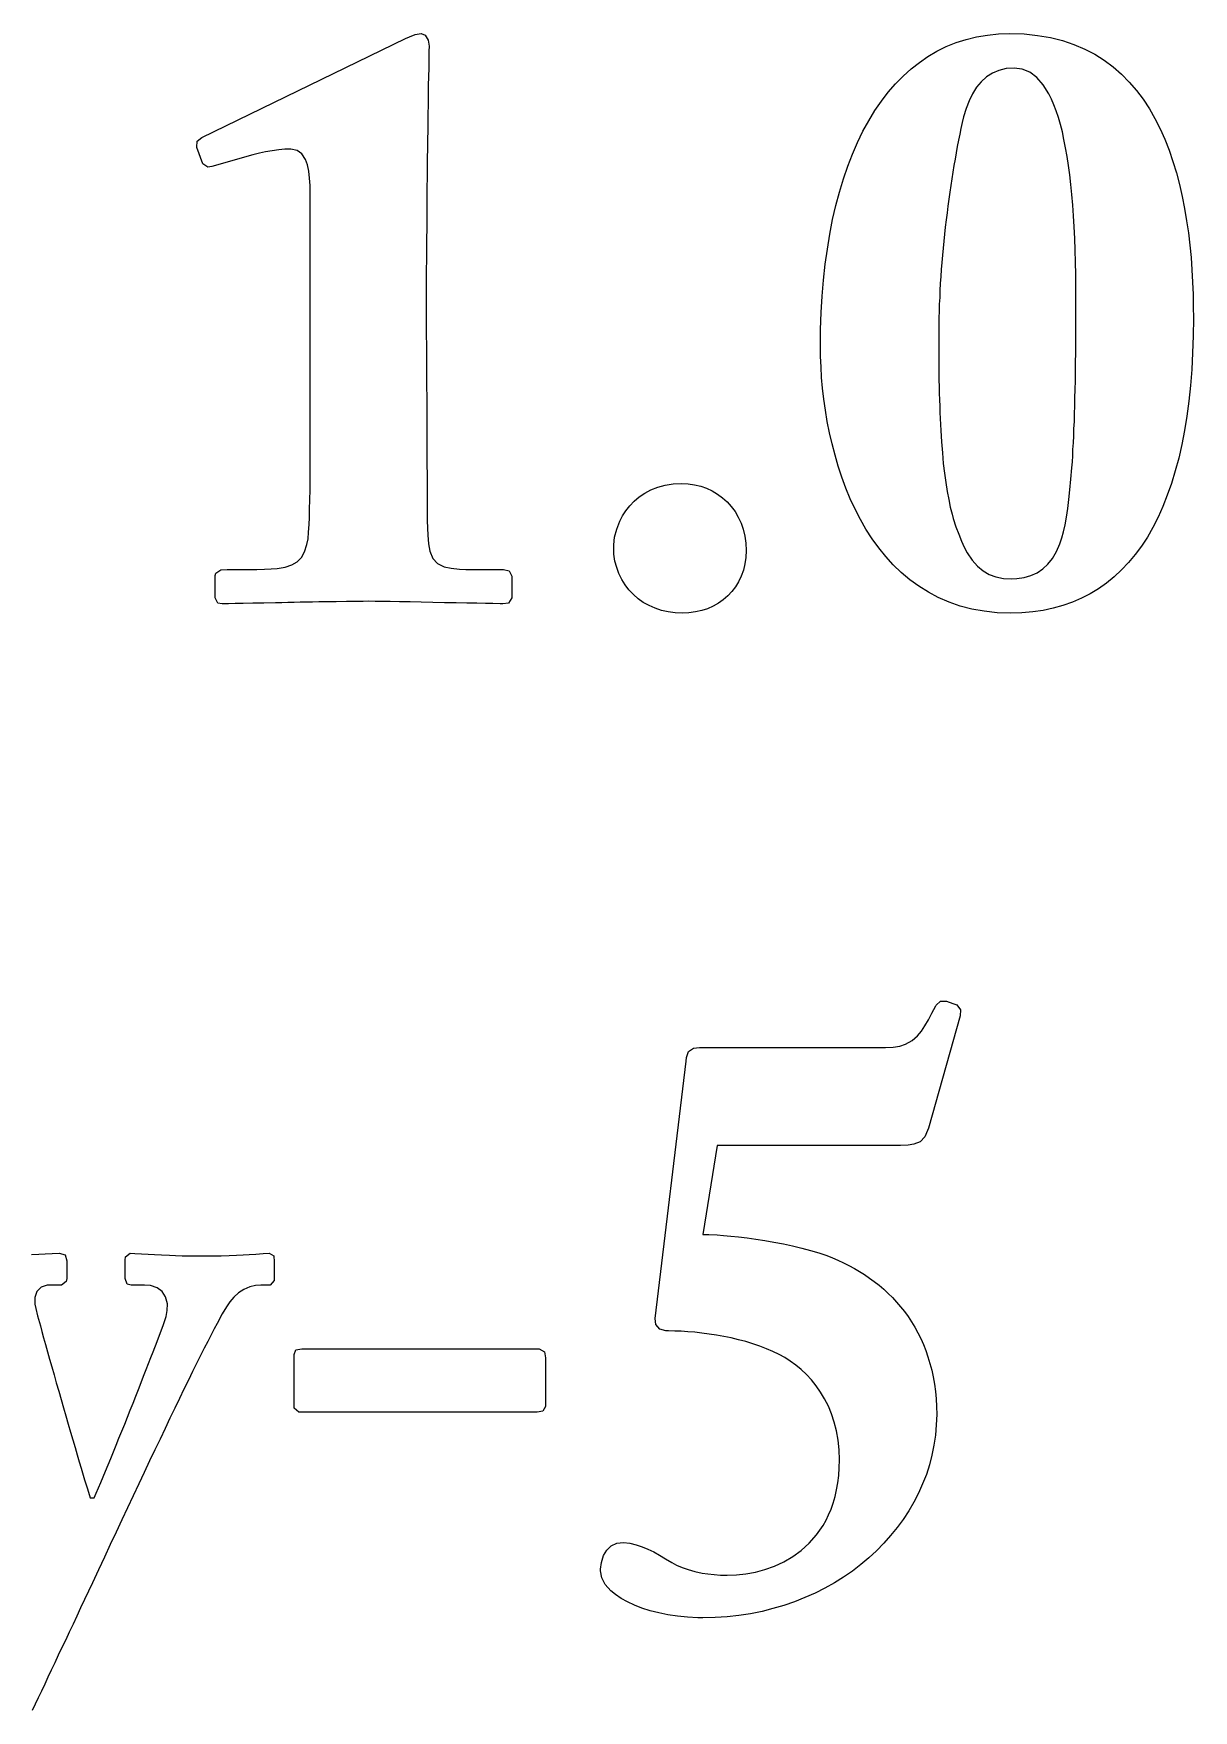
# Model space of a CAD drawing. Extents: x 9 to 342, y 7 to 196.
# Drawn here: x 121.82 to 127.64, y 12.4 to 20.81 of the extents above; entities that cross this region are included whole.
import ezdxf

# ---------------------------------------------------------------- set-up
doc = ezdxf.new("R2010")
doc.units = 0
doc.layers.add('BLACK', color=7, linetype='CONTINUOUS')

msp = doc.modelspace()

# ---------------------------------------------------------------- linework, layer by layer
at = {"layer": 'BLACK', "linetype": 'CONTINUOUS'}
for p, q in [((122.664, 20.2896), (123.685, 20.7849)), ((123.685, 20.7849), (123.705, 20.7945)), ((123.705, 20.7945), (123.734, 20.8059)), ((123.734, 20.8059), (123.764, 20.8106)), ((123.764, 20.8106), (123.784, 20.8027)), ((123.784, 20.8027), (123.799, 20.7771)), ((126.445, 20.7649), (126.496, 20.7811)), ((126.496, 20.7811), (126.548, 20.7939)), ((126.548, 20.7939), (126.602, 20.8031)), ((126.602, 20.8031), (126.658, 20.8087)), ((126.658, 20.8087), (126.715, 20.8106)), ((126.715, 20.8106), (126.786, 20.8083)), ((126.786, 20.8083), (126.854, 20.8015)), ((126.854, 20.8015), (126.918, 20.7904)), ((126.918, 20.7904), (126.979, 20.7751)), ((123.799, 20.7771), (123.803, 20.7476)), ((123.803, 20.7476), (123.802, 20.7225)), ((123.802, 20.7225), (123.802, 20.6894)), ((126.261, 20.666), (126.304, 20.6957)), ((126.304, 20.6957), (126.349, 20.7221)), ((126.349, 20.7221), (126.396, 20.7452)), ((126.396, 20.7452), (126.445, 20.7649)), ((126.979, 20.7751), (127.036, 20.7559)), ((127.036, 20.7559), (127.09, 20.7329)), ((127.09, 20.7329), (127.141, 20.7063)), ((127.141, 20.7063), (127.188, 20.6762)), ((123.801, 20.6444), (123.8, 20.5887)), ((123.802, 20.6894), (123.801, 20.6444)), ((126.179, 20.5973), (126.219, 20.6332)), ((126.219, 20.6332), (126.261, 20.666)), ((126.627, 20.6118), (126.598, 20.5927)), ((126.66, 20.6259), (126.627, 20.6118)), ((126.696, 20.6347), (126.66, 20.6259)), ((126.736, 20.6376), (126.696, 20.6347)), ((126.777, 20.6323), (126.736, 20.6376)), ((126.815, 20.6163), (126.777, 20.6323)), ((126.85, 20.5901), (126.815, 20.6163)), ((127.188, 20.6762), (127.233, 20.6429)), ((127.233, 20.6429), (127.274, 20.6065)), ((123.8, 20.5887), (123.799, 20.5571)), ((123.799, 20.5571), (123.799, 20.5233)), ((126.105, 20.5164), (126.141, 20.5583)), ((126.141, 20.5583), (126.179, 20.5973)), ((126.548, 20.5408), (126.527, 20.5088)), ((126.571, 20.5689), (126.548, 20.5408)), ((126.598, 20.5927), (126.571, 20.5689)), ((126.882, 20.554), (126.85, 20.5901)), ((126.91, 20.5084), (126.882, 20.554)), ((127.274, 20.6065), (127.313, 20.5672)), ((127.313, 20.5672), (127.349, 20.5252)), ((127.349, 20.5252), (127.383, 20.4806)), ((123.798, 20.4492), (123.797, 20.4093)), ((123.799, 20.5233), (123.798, 20.4872)), ((123.798, 20.4872), (123.798, 20.4492)), ((126.038, 20.4238), (126.071, 20.4715)), ((126.071, 20.4715), (126.105, 20.5164)), ((126.51, 20.4732), (126.495, 20.4344)), ((126.527, 20.5088), (126.51, 20.4732)), ((126.923, 20.4821), (126.91, 20.5084)), ((126.935, 20.4536), (126.923, 20.4821)), ((126.947, 20.4228), (126.935, 20.4536)), ((127.383, 20.4806), (127.414, 20.4337)), ((123.797, 20.3676), (123.796, 20.3243)), ((123.797, 20.4093), (123.797, 20.3676)), ((125.978, 20.3201), (126.007, 20.3733)), ((126.007, 20.3733), (126.038, 20.4238)), ((126.476, 20.3636), (126.469, 20.3347)), ((126.482, 20.3928), (126.476, 20.3636)), ((126.495, 20.4344), (126.482, 20.3928)), ((126.958, 20.3899), (126.947, 20.4228)), ((126.968, 20.3548), (126.958, 20.3899)), ((127.414, 20.4337), (127.442, 20.3845)), ((127.442, 20.3845), (127.468, 20.3333)), ((122.641, 20.2706), (122.664, 20.2896)), ((123.796, 20.3243), (123.795, 20.2795)), ((123.795, 20.2795), (123.795, 20.2334)), ((125.951, 20.2642), (125.978, 20.3201)), ((126.457, 20.275), (126.451, 20.2441)), ((126.463, 20.3052), (126.457, 20.275)), ((126.469, 20.3347), (126.463, 20.3052)), ((126.978, 20.3176), (126.968, 20.3548)), ((126.986, 20.2784), (126.978, 20.3176)), ((126.994, 20.2372), (126.986, 20.2784)), ((127.468, 20.3333), (127.491, 20.2802)), ((127.491, 20.2802), (127.513, 20.2255)), ((122.638, 20.2406), (122.641, 20.2706)), ((122.639, 20.239), (122.638, 20.2406)), ((122.668, 20.1562), (122.639, 20.239)), ((122.92, 20.2017), (122.714, 20.1431)), ((122.953, 20.2101), (122.92, 20.2017)), ((122.983, 20.2168), (122.953, 20.2101)), ((123.016, 20.223), (122.983, 20.2168)), ((123.05, 20.2277), (123.016, 20.223)), ((123.08, 20.2302), (123.05, 20.2277)), ((123.109, 20.231), (123.08, 20.2302)), ((123.141, 20.2246), (123.109, 20.231)), ((123.165, 20.2067), (123.141, 20.2246)), ((123.183, 20.1791), (123.165, 20.2067)), ((123.795, 20.2334), (123.794, 20.1861)), ((125.902, 20.1448), (125.925, 20.2058)), ((125.925, 20.2058), (125.951, 20.2642)), ((126.445, 20.2127), (126.44, 20.1808)), ((126.451, 20.2441), (126.445, 20.2127)), ((127.002, 20.194), (126.994, 20.2372)), ((127.009, 20.1489), (127.002, 20.194)), ((127.513, 20.2255), (127.532, 20.1693)), ((122.694, 20.1411), (122.668, 20.1562)), ((122.714, 20.1431), (122.694, 20.1411)), ((123.193, 20.1514), (123.183, 20.1791)), ((123.2, 20.1198), (123.193, 20.1514)), ((123.204, 20.0851), (123.2, 20.1198)), ((123.794, 20.1861), (123.793, 20.1377)), ((123.793, 20.1377), (123.793, 20.0884)), ((125.88, 20.0814), (125.902, 20.1448)), ((126.429, 20.1154), (126.423, 20.0821)), ((126.434, 20.1484), (126.429, 20.1154)), ((126.44, 20.1808), (126.434, 20.1484)), ((127.015, 20.1019), (127.009, 20.1489)), ((127.532, 20.1693), (127.55, 20.1117)), ((127.55, 20.1117), (127.565, 20.053)), ((123.206, 20.0484), (123.204, 20.0851)), ((123.206, 20.039), (123.206, 20.0484)), ((123.206, 19.1304), (123.206, 20.039)), ((123.793, 20.0884), (123.792, 20.0383)), ((123.792, 20.0383), (123.792, 19.9875)), ((125.86, 20.0156), (125.88, 20.0814)), ((126.418, 20.0484), (126.413, 20.0143)), ((126.423, 20.0821), (126.418, 20.0484)), ((127.021, 20.0531), (127.015, 20.1019)), ((127.026, 20.0025), (127.021, 20.0531)), ((127.565, 20.053), (127.579, 19.9933)), ((123.792, 19.9875), (123.791, 19.9361)), ((125.826, 19.877), (125.842, 19.9474)), ((125.842, 19.9474), (125.86, 20.0156)), ((126.404, 19.9453), (126.4, 19.9104)), ((126.409, 19.9799), (126.404, 19.9453)), ((126.413, 20.0143), (126.409, 19.9799)), ((127.03, 19.9502), (127.026, 20.0025)), ((127.034, 19.8961), (127.03, 19.9502)), ((127.579, 19.9933), (127.591, 19.9329)), ((123.791, 19.9361), (123.791, 19.8844)), ((123.791, 19.8844), (123.791, 19.8324)), ((125.812, 19.8044), (125.826, 19.877)), ((126.395, 19.8753), (126.391, 19.8401)), ((126.4, 19.9104), (126.395, 19.8753)), ((127.037, 19.8404), (127.034, 19.8961)), ((127.591, 19.9329), (127.601, 19.8718)), ((127.601, 19.8718), (127.61, 19.8102)), ((123.791, 19.8324), (123.79, 19.7803)), ((123.79, 19.7803), (123.79, 19.7281)), ((125.8, 19.7297), (125.812, 19.8044)), ((126.384, 19.7693), (126.38, 19.7338)), ((126.387, 19.8047), (126.384, 19.7693)), ((126.391, 19.8401), (126.387, 19.8047)), ((127.04, 19.783), (127.037, 19.8404)), ((127.042, 19.7241), (127.04, 19.783)), ((127.61, 19.8102), (127.617, 19.7484)), ((123.79, 19.7281), (123.79, 19.6762)), ((125.789, 19.6529), (125.8, 19.7297)), ((126.377, 19.6983), (126.374, 19.6628)), ((126.38, 19.7338), (126.377, 19.6983)), ((127.044, 19.6636), (127.042, 19.7241)), ((127.617, 19.7484), (127.623, 19.6865)), ((127.623, 19.6865), (127.627, 19.6247)), ((123.79, 19.6762), (123.789, 19.6245)), ((123.789, 19.6245), (123.789, 19.5732)), ((125.781, 19.5741), (125.789, 19.6529)), ((126.371, 19.6274), (126.369, 19.5921)), ((126.374, 19.6628), (126.371, 19.6274)), ((127.045, 19.6016), (127.044, 19.6636)), ((127.046, 19.5382), (127.045, 19.6016)), ((127.627, 19.6247), (127.631, 19.5631)), ((123.789, 19.5732), (123.789, 19.5224)), ((123.789, 19.5224), (123.789, 19.3473)), ((125.774, 19.4934), (125.781, 19.5741)), ((126.364, 19.5221), (126.363, 19.4873)), ((126.366, 19.557), (126.364, 19.5221)), ((126.369, 19.5921), (126.366, 19.557)), ((127.046, 19.4733), (127.046, 19.5382)), ((127.631, 19.5631), (127.633, 19.502)), ((125.769, 19.4108), (125.774, 19.4934)), ((126.361, 19.4529), (126.36, 19.4187)), ((126.363, 19.4873), (126.361, 19.4529)), ((127.046, 19.4172), (127.046, 19.4733)), ((127.633, 19.502), (127.634, 19.4415)), ((127.634, 19.4415), (127.635, 19.3818)), ((125.766, 19.3265), (125.769, 19.4108)), ((126.359, 19.3849), (126.358, 19.3514)), ((126.358, 19.3514), (126.358, 19.3184)), ((126.36, 19.4187), (126.359, 19.3849)), ((127.046, 19.3627), (127.046, 19.4172)), ((127.046, 19.3099), (127.046, 19.3627)), ((127.635, 19.3818), (127.634, 19.2936)), ((123.789, 19.3473), (123.789, 19.3011)), ((123.789, 19.3011), (123.79, 19.2448)), ((125.765, 19.2403), (125.766, 19.2858)), ((125.766, 19.2858), (125.766, 19.3265)), ((126.358, 19.3184), (126.358, 19.2858)), ((126.358, 19.2858), (126.358, 19.249)), ((127.046, 19.2586), (127.046, 19.3099)), ((127.634, 19.2936), (127.631, 19.2081)), ((123.79, 19.2448), (123.79, 19.2135)), ((123.79, 19.2135), (123.79, 19.1803)), ((123.79, 19.1803), (123.79, 19.1455)), ((125.766, 19.19), (125.765, 19.2403)), ((125.768, 19.1381), (125.766, 19.19)), ((126.358, 19.249), (126.358, 19.2127)), ((126.358, 19.2127), (126.358, 19.1769)), ((127.044, 19.1609), (127.045, 19.209)), ((127.045, 19.209), (127.046, 19.2586)), ((127.631, 19.2081), (127.627, 19.125)), ((123.206, 19.0988), (123.206, 19.1304)), ((123.206, 19.0608), (123.206, 19.0988)), ((123.79, 19.1455), (123.79, 19.1092)), ((123.79, 19.1092), (123.79, 19.0718)), ((125.771, 19.0851), (125.768, 19.1381)), ((126.358, 19.1769), (126.358, 19.1416)), ((126.358, 19.1416), (126.359, 19.1069)), ((126.359, 19.1069), (126.359, 19.0727)), ((127.043, 19.0692), (127.044, 19.1143)), ((127.044, 19.1143), (127.044, 19.1609)), ((127.627, 19.125), (127.62, 19.0445)), ((123.206, 19.0174), (123.206, 19.0608)), ((123.207, 18.9693), (123.206, 19.0174)), ((123.79, 19.0718), (123.79, 19.0333)), ((123.79, 19.0333), (123.791, 18.994)), ((125.776, 19.031), (125.771, 19.0851)), ((125.782, 18.9761), (125.776, 19.031)), ((126.359, 19.0727), (126.36, 19.039)), ((126.36, 19.039), (126.361, 19.0059)), ((127.041, 18.9833), (127.042, 19.0256)), ((127.042, 19.0256), (127.043, 19.0692)), ((127.62, 19.0445), (127.612, 18.9666)), ((123.207, 18.9175), (123.207, 18.9693)), ((123.791, 18.994), (123.791, 18.9542)), ((123.791, 18.9542), (123.791, 18.914)), ((125.79, 18.9205), (125.782, 18.9761)), ((126.361, 19.0059), (126.362, 18.9733)), ((126.362, 18.9733), (126.363, 18.9413)), ((126.363, 18.9413), (126.364, 18.9099)), ((127.039, 18.903), (127.04, 18.9425)), ((127.04, 18.9425), (127.041, 18.9833)), ((127.612, 18.9666), (127.602, 18.8913)), ((123.207, 18.8628), (123.207, 18.9175)), ((123.207, 18.806), (123.207, 18.8628)), ((123.791, 18.914), (123.791, 18.8737)), ((123.791, 18.8737), (123.791, 18.8334)), ((125.799, 18.8645), (125.79, 18.9205)), ((125.81, 18.8082), (125.799, 18.8645)), ((126.364, 18.9099), (126.366, 18.879)), ((126.366, 18.879), (126.367, 18.8488)), ((126.367, 18.8488), (126.369, 18.8191)), ((127.036, 18.8279), (127.038, 18.8648)), ((127.038, 18.8648), (127.039, 18.903)), ((127.602, 18.8913), (127.59, 18.8186)), ((123.207, 18.7481), (123.207, 18.806)), ((123.791, 18.8334), (123.792, 18.7935)), ((123.792, 18.7935), (123.792, 18.754)), ((125.823, 18.7519), (125.81, 18.8082)), ((126.369, 18.8191), (126.372, 18.7617)), ((126.372, 18.7617), (126.377, 18.7068)), ((127.033, 18.7578), (127.035, 18.7923)), ((127.035, 18.7923), (127.036, 18.8279)), ((127.59, 18.8186), (127.577, 18.7485)), ((123.207, 18.6899), (123.207, 18.7481)), ((123.207, 18.6323), (123.207, 18.6899)), ((123.792, 18.754), (123.792, 18.7152)), ((123.792, 18.7152), (123.792, 18.6774)), ((123.792, 18.6774), (123.792, 18.6407)), ((125.838, 18.6958), (125.823, 18.7519)), ((125.854, 18.64), (125.838, 18.6958)), ((126.377, 18.7068), (126.381, 18.6544)), ((127.028, 18.6615), (127.03, 18.6925)), ((127.03, 18.6925), (127.031, 18.7246)), ((127.031, 18.7246), (127.033, 18.7578)), ((127.561, 18.6811), (127.544, 18.6164)), ((127.577, 18.7485), (127.561, 18.6811)), ((123.206, 18.5762), (123.207, 18.6323)), ((123.792, 18.6407), (123.793, 18.6054)), ((123.793, 18.6054), (123.793, 18.5716)), ((125.872, 18.5847), (125.854, 18.64)), ((126.381, 18.6544), (126.387, 18.6048)), ((126.387, 18.6048), (126.393, 18.5579)), ((127.021, 18.575), (127.026, 18.6316)), ((127.026, 18.6316), (127.028, 18.6615)), ((127.544, 18.6164), (127.525, 18.5543)), ((123.205, 18.4716), (123.206, 18.5223)), ((123.206, 18.5223), (123.206, 18.5762)), ((123.793, 18.5716), (123.793, 18.5397)), ((123.793, 18.5397), (123.793, 18.4819)), ((124.884, 18.5051), (124.915, 18.5216)), ((124.915, 18.5216), (124.949, 18.5351)), ((124.949, 18.5351), (124.986, 18.5452)), ((124.986, 18.5452), (125.026, 18.5516)), ((125.026, 18.5516), (125.069, 18.5538)), ((125.069, 18.5538), (125.102, 18.5522)), ((125.102, 18.5522), (125.134, 18.5476)), ((125.134, 18.5476), (125.165, 18.5401)), ((125.165, 18.5401), (125.194, 18.5297)), ((125.194, 18.5297), (125.222, 18.5165)), ((125.222, 18.5165), (125.249, 18.5007)), ((125.892, 18.5303), (125.872, 18.5847)), ((125.914, 18.4767), (125.892, 18.5303)), ((126.393, 18.5579), (126.4, 18.5138)), ((126.4, 18.5138), (126.408, 18.4726)), ((127.011, 18.4733), (127.016, 18.5223)), ((127.016, 18.5223), (127.021, 18.575)), ((127.525, 18.5543), (127.504, 18.495)), ((123.203, 18.3831), (123.204, 18.4249)), ((123.204, 18.4249), (123.205, 18.4716)), ((123.793, 18.4819), (123.793, 18.4339)), ((123.793, 18.4339), (123.794, 18.3974)), ((124.79, 18.4166), (124.809, 18.4413)), ((124.809, 18.4413), (124.831, 18.4645)), ((124.831, 18.4645), (124.856, 18.4859)), ((124.856, 18.4859), (124.884, 18.5051)), ((125.249, 18.5007), (125.274, 18.4823)), ((125.274, 18.4823), (125.297, 18.4614)), ((125.297, 18.4614), (125.318, 18.4382)), ((125.318, 18.4382), (125.337, 18.4127)), ((125.939, 18.4244), (125.914, 18.4767)), ((125.965, 18.3733), (125.939, 18.4244)), ((126.408, 18.4726), (126.416, 18.4344)), ((126.416, 18.4344), (126.425, 18.3992)), ((126.999, 18.3852), (127.005, 18.4277)), ((127.005, 18.4277), (127.011, 18.4733)), ((127.482, 18.4383), (127.458, 18.3844)), ((127.504, 18.495), (127.482, 18.4383)), ((123.199, 18.3096), (123.202, 18.3471)), ((123.202, 18.3471), (123.203, 18.3831)), ((123.794, 18.3974), (123.794, 18.3677)), ((123.794, 18.3677), (123.795, 18.3292)), ((124.744, 18.324), (124.759, 18.3642)), ((124.759, 18.3642), (124.773, 18.3908)), ((124.773, 18.3908), (124.79, 18.4166)), ((125.337, 18.4127), (125.353, 18.3851)), ((125.353, 18.3851), (125.367, 18.3553)), ((125.367, 18.3553), (125.378, 18.3236)), ((125.993, 18.3239), (125.965, 18.3733)), ((126.425, 18.3992), (126.431, 18.3774)), ((126.431, 18.3774), (126.444, 18.3365)), ((126.984, 18.3117), (126.992, 18.3457)), ((126.992, 18.3457), (126.999, 18.3852)), ((127.458, 18.3844), (127.432, 18.3333)), ((123.19, 18.2475), (123.196, 18.2765)), ((123.196, 18.2765), (123.199, 18.3096)), ((123.795, 18.3292), (123.796, 18.2948)), ((123.796, 18.2948), (123.8, 18.2507)), ((124.729, 18.2463), (124.733, 18.2842)), ((124.733, 18.2842), (124.744, 18.324)), ((125.378, 18.3236), (125.386, 18.29)), ((125.386, 18.29), (125.391, 18.2545)), ((125.391, 18.2545), (125.393, 18.2174)), ((126.024, 18.2761), (125.993, 18.3239)), ((126.057, 18.2304), (126.024, 18.2761)), ((126.444, 18.3365), (126.458, 18.2989)), ((126.458, 18.2989), (126.472, 18.2647)), ((126.472, 18.2647), (126.486, 18.2336)), ((126.965, 18.2511), (126.975, 18.2802)), ((126.975, 18.2802), (126.984, 18.3117)), ((127.404, 18.2849), (127.374, 18.2394)), ((127.432, 18.3333), (127.404, 18.2849)), ((123.142, 18.1609), (123.163, 18.1826)), ((123.163, 18.1826), (123.179, 18.2111)), ((123.179, 18.2111), (123.19, 18.2475)), ((123.8, 18.2507), (123.807, 18.2146)), ((123.807, 18.2146), (123.822, 18.1777)), ((123.822, 18.1777), (123.845, 18.152)), ((124.729, 18.2343), (124.729, 18.2463)), ((124.73, 18.1988), (124.729, 18.2343)), ((124.735, 18.1647), (124.73, 18.1988)), ((125.391, 18.1828), (125.386, 18.1497)), ((125.393, 18.2174), (125.391, 18.1828)), ((126.092, 18.1867), (126.057, 18.2304)), ((126.13, 18.1454), (126.092, 18.1867)), ((126.486, 18.2336), (126.501, 18.2056)), ((126.501, 18.2056), (126.525, 18.1691)), ((126.905, 18.1487), (126.928, 18.1777)), ((126.928, 18.1777), (126.948, 18.2118)), ((126.948, 18.2118), (126.965, 18.2511)), ((127.343, 18.1966), (127.309, 18.1567)), ((127.374, 18.2394), (127.343, 18.1966)), ((122.731, 18.0922), (122.734, 18.1044)), ((122.731, 17.9793), (122.731, 18.0922)), ((122.734, 18.1044), (122.759, 18.1199)), ((122.759, 18.1199), (122.79, 18.1222)), ((122.79, 18.1222), (122.899, 18.1222)), ((122.899, 18.1222), (122.94, 18.1224)), ((122.94, 18.1224), (122.978, 18.1231)), ((122.978, 18.1231), (123.012, 18.1247)), ((123.012, 18.1247), (123.042, 18.1275)), ((123.042, 18.1275), (123.082, 18.1342)), ((123.082, 18.1342), (123.115, 18.1451)), ((123.115, 18.1451), (123.142, 18.1609)), ((123.845, 18.152), (123.879, 18.1354)), ((123.879, 18.1354), (123.913, 18.128)), ((123.913, 18.128), (123.955, 18.1238)), ((123.955, 18.1238), (123.987, 18.1226)), ((123.987, 18.1226), (124.025, 18.1222)), ((124.025, 18.1222), (124.176, 18.1222)), ((124.176, 18.1222), (124.205, 18.1151)), ((124.205, 18.1151), (124.218, 18.0885)), ((124.218, 18.0885), (124.218, 17.9793)), ((124.744, 18.1322), (124.735, 18.1647)), ((124.755, 18.1013), (124.744, 18.1322)), ((124.769, 18.0721), (124.755, 18.1013)), ((125.368, 18.0886), (125.355, 18.0608)), ((125.379, 18.1182), (125.368, 18.0886)), ((125.386, 18.1497), (125.379, 18.1182)), ((126.17, 18.1067), (126.13, 18.1454)), ((126.213, 18.0707), (126.17, 18.1067)), ((126.525, 18.1691), (126.552, 18.1392)), ((126.552, 18.1392), (126.58, 18.1154)), ((126.58, 18.1154), (126.611, 18.0974)), ((126.611, 18.0974), (126.645, 18.0849)), ((126.786, 18.0814), (126.82, 18.0912)), ((126.82, 18.0912), (126.851, 18.1055)), ((126.851, 18.1055), (126.88, 18.1247)), ((126.88, 18.1247), (126.905, 18.1487)), ((127.275, 18.1196), (127.238, 18.0854)), ((127.309, 18.1567), (127.275, 18.1196)), ((124.786, 18.0448), (124.769, 18.0721)), ((124.805, 18.0196), (124.786, 18.0448)), ((124.827, 17.9964), (124.805, 18.0196)), ((125.321, 18.0111), (125.301, 17.9894)), ((125.339, 18.0349), (125.321, 18.0111)), ((125.355, 18.0608), (125.339, 18.0349)), ((126.258, 18.0377), (126.213, 18.0707)), ((126.306, 18.0077), (126.258, 18.0377)), ((126.356, 17.9812), (126.306, 18.0077)), ((126.645, 18.0849), (126.683, 18.0776)), ((126.683, 18.0776), (126.723, 18.0753)), ((126.723, 18.0753), (126.749, 18.0763)), ((126.749, 18.0763), (126.786, 18.0814)), ((127.159, 18.0256), (127.117, 18.0001)), ((127.199, 18.054), (127.159, 18.0256)), ((127.238, 18.0854), (127.199, 18.054)), ((122.744, 17.9531), (122.731, 17.9793)), ((122.765, 17.95), (122.744, 17.9531)), ((122.797, 17.9505), (122.765, 17.95)), ((122.83, 17.9511), (122.797, 17.9505)), ((122.871, 17.9519), (122.83, 17.9511)), ((122.92, 17.9529), (122.871, 17.9519)), ((122.974, 17.9539), (122.92, 17.9529)), ((123.033, 17.9551), (122.974, 17.9539)), ((123.064, 17.9556), (123.033, 17.9551)), ((123.095, 17.9562), (123.064, 17.9556)), ((123.126, 17.9568), (123.095, 17.9562)), ((123.157, 17.9574), (123.126, 17.9568)), ((123.188, 17.958), (123.157, 17.9574)), ((123.219, 17.9585), (123.188, 17.958)), ((123.25, 17.9591), (123.219, 17.9585)), ((123.28, 17.9596), (123.25, 17.9591)), ((123.337, 17.9605), (123.28, 17.9596)), ((123.389, 17.9613), (123.337, 17.9605)), ((123.434, 17.9619), (123.389, 17.9613)), ((123.472, 17.9623), (123.434, 17.9619)), ((123.5, 17.9625), (123.472, 17.9623)), ((123.532, 17.9621), (123.5, 17.9625)), ((123.566, 17.9616), (123.532, 17.9621)), ((123.607, 17.9609), (123.566, 17.9616)), ((123.655, 17.9601), (123.607, 17.9609)), ((123.708, 17.9591), (123.655, 17.9601)), ((123.764, 17.958), (123.708, 17.9591)), ((123.822, 17.9568), (123.764, 17.958)), ((123.881, 17.9556), (123.822, 17.9568)), ((123.938, 17.9545), (123.881, 17.9556)), ((123.992, 17.9534), (123.938, 17.9545)), ((124.042, 17.9524), (123.992, 17.9534)), ((124.086, 17.9515), (124.042, 17.9524)), ((124.122, 17.9508), (124.086, 17.9515)), ((124.16, 17.9501), (124.122, 17.9508)), ((124.172, 17.95), (124.16, 17.9501)), ((124.201, 17.9537), (124.172, 17.95)), ((124.218, 17.9793), (124.201, 17.9537)), ((124.851, 17.9756), (124.827, 17.9964)), ((124.877, 17.9571), (124.851, 17.9756)), ((124.906, 17.9411), (124.877, 17.9571)), ((124.936, 17.9278), (124.906, 17.9411)), ((124.968, 17.9172), (124.936, 17.9278)), ((125.199, 17.9256), (125.17, 17.9159)), ((125.227, 17.9379), (125.199, 17.9256)), ((125.254, 17.9527), (125.227, 17.9379)), ((125.278, 17.9699), (125.254, 17.9527)), ((125.301, 17.9894), (125.278, 17.9699)), ((126.41, 17.9582), (126.356, 17.9812)), ((126.466, 17.9389), (126.41, 17.9582)), ((126.524, 17.9235), (126.466, 17.9389)), ((126.586, 17.9123), (126.524, 17.9235)), ((126.932, 17.9275), (126.881, 17.9169)), ((126.981, 17.9412), (126.932, 17.9275)), ((127.028, 17.9579), (126.981, 17.9412)), ((127.074, 17.9775), (127.028, 17.9579)), ((127.117, 18.0001), (127.074, 17.9775)), ((125.002, 17.9094), (124.968, 17.9172)), ((125.037, 17.9047), (125.002, 17.9094)), ((125.073, 17.9031), (125.037, 17.9047)), ((125.106, 17.9046), (125.073, 17.9031)), ((125.139, 17.9089), (125.106, 17.9046)), ((125.17, 17.9159), (125.139, 17.9089)), ((126.651, 17.9054), (126.586, 17.9123)), ((126.719, 17.9031), (126.651, 17.9054)), ((126.775, 17.9046), (126.719, 17.9031)), ((126.829, 17.9092), (126.775, 17.9046)), ((126.881, 17.9169), (126.829, 17.9092)), ((126.324, 15.8961), (126.343, 15.9332)), ((126.343, 15.9332), (126.345, 15.9359)), ((126.345, 15.9359), (126.367, 15.9573)), ((126.367, 15.9573), (126.397, 15.956)), ((126.397, 15.956), (126.428, 15.9457)), ((126.428, 15.9457), (126.449, 15.9378)), ((126.449, 15.9378), (126.467, 15.9126)), ((126.467, 15.9126), (126.465, 15.8827)), ((126.271, 15.8061), (126.289, 15.8325)), ((126.289, 15.8325), (126.306, 15.8625)), ((126.306, 15.8625), (126.324, 15.8961)), ((126.465, 15.8827), (126.306, 15.3199)), ((126.13, 15.7255), (126.163, 15.7311)), ((126.163, 15.7311), (126.192, 15.7405)), ((126.192, 15.7405), (126.225, 15.7586)), ((126.225, 15.7586), (126.252, 15.7833)), ((126.252, 15.7833), (126.271, 15.8061)), ((124.936, 14.3652), (125.092, 15.6563)), ((125.092, 15.6563), (125.094, 15.6737)), ((125.094, 15.6737), (125.103, 15.7047)), ((125.103, 15.7047), (125.129, 15.7211)), ((125.129, 15.7211), (125.159, 15.7237)), ((125.159, 15.7237), (126.091, 15.7237)), ((126.091, 15.7237), (126.13, 15.7255)), ((126.306, 15.3199), (126.302, 15.3072)), ((125.247, 15.232), (125.176, 14.7858)), ((126.134, 15.232), (125.247, 15.232)), ((126.167, 15.2325), (126.134, 15.232)), ((126.204, 15.2348), (126.167, 15.2325)), ((126.233, 15.2395), (126.204, 15.2348)), ((126.265, 15.2519), (126.233, 15.2395)), ((126.288, 15.2762), (126.265, 15.2519)), ((126.302, 15.3072), (126.288, 15.2762)), ((125.176, 14.7858), (125.206, 14.7858)), ((125.206, 14.7858), (125.247, 14.7839)), ((125.247, 14.7839), (125.279, 14.7815)), ((125.279, 14.7815), (125.316, 14.7781)), ((125.316, 14.7781), (125.355, 14.7739)), ((125.355, 14.7739), (125.397, 14.7688)), ((125.397, 14.7688), (125.441, 14.7627)), ((125.441, 14.7627), (125.486, 14.7557)), ((125.486, 14.7557), (125.532, 14.7478)), ((125.532, 14.7478), (125.579, 14.7389)), ((125.579, 14.7389), (125.625, 14.7291)), ((125.625, 14.7291), (125.671, 14.7183)), ((121.81, 14.6854), (121.847, 14.6872)), ((121.847, 14.6872), (121.878, 14.6889)), ((121.878, 14.6889), (121.913, 14.6908)), ((121.913, 14.6908), (121.948, 14.692)), ((121.948, 14.692), (121.978, 14.6835)), ((121.978, 14.6835), (121.986, 14.6539)), ((121.986, 14.6539), (121.986, 14.566)), ((122.28, 14.6583), (122.281, 14.6737)), ((122.28, 14.566), (122.28, 14.6583)), ((122.281, 14.6737), (122.305, 14.692)), ((122.305, 14.692), (122.327, 14.6914)), ((122.327, 14.6914), (122.361, 14.6895)), ((122.361, 14.6895), (122.395, 14.6872)), ((122.395, 14.6872), (122.426, 14.6854)), ((122.426, 14.6854), (122.461, 14.6836)), ((122.461, 14.6836), (122.502, 14.6819)), ((122.502, 14.6819), (122.532, 14.6809)), ((122.532, 14.6809), (122.565, 14.68)), ((122.565, 14.68), (122.601, 14.6794)), ((122.601, 14.6794), (122.64, 14.679)), ((122.64, 14.679), (122.683, 14.6788)), ((122.683, 14.6788), (122.699, 14.6788)), ((122.699, 14.6788), (122.73, 14.6791)), ((122.73, 14.6791), (122.76, 14.6797)), ((122.76, 14.6797), (122.801, 14.6809)), ((122.801, 14.6809), (122.838, 14.6824)), ((122.838, 14.6824), (122.871, 14.6842)), ((122.871, 14.6842), (122.901, 14.686)), ((122.901, 14.686), (122.935, 14.6884)), ((122.935, 14.6884), (122.971, 14.6908)), ((122.971, 14.6908), (123.002, 14.692)), ((123.002, 14.692), (123.024, 14.6789)), ((123.024, 14.6789), (123.027, 14.6495)), ((123.027, 14.6495), (123.027, 14.5696)), ((125.671, 14.7183), (125.715, 14.7066)), ((125.715, 14.7066), (125.757, 14.6939)), ((125.757, 14.6939), (125.797, 14.6803)), ((125.797, 14.6803), (125.826, 14.6692)), ((125.826, 14.6692), (125.853, 14.6573)), ((125.853, 14.6573), (125.881, 14.6446)), ((125.881, 14.6446), (125.908, 14.631)), ((121.986, 14.566), (121.984, 14.5502)), ((122.289, 14.5373), (122.28, 14.566)), ((123.027, 14.5551), (123.006, 14.5323)), ((123.027, 14.5696), (123.027, 14.5551)), ((125.908, 14.631), (125.935, 14.6165)), ((125.935, 14.6165), (125.961, 14.6012)), ((125.961, 14.6012), (125.986, 14.585)), ((125.986, 14.585), (126.011, 14.568)), ((126.011, 14.568), (126.035, 14.5501)), ((121.836, 14.4996), (121.826, 14.4699)), ((121.826, 14.4699), (121.826, 14.4363)), ((121.858, 14.5215), (121.836, 14.4996)), ((121.889, 14.5315), (121.858, 14.5215)), ((121.901, 14.5323), (121.889, 14.5315)), ((121.96, 14.5323), (121.901, 14.5323)), ((121.984, 14.5502), (121.96, 14.5323)), ((122.309, 14.5323), (122.289, 14.5373)), ((122.376, 14.5323), (122.309, 14.5323)), ((122.406, 14.5297), (122.376, 14.5323)), ((122.439, 14.5193), (122.406, 14.5297)), ((122.465, 14.5008), (122.439, 14.5193)), ((122.482, 14.474), (122.465, 14.5008)), ((122.491, 14.4389), (122.482, 14.474)), ((122.824, 14.4715), (122.804, 14.4487)), ((122.848, 14.4939), (122.824, 14.4715)), ((122.874, 14.5104), (122.848, 14.4939)), ((122.904, 14.5234), (122.874, 14.5104)), ((122.933, 14.5303), (122.904, 14.5234)), ((122.96, 14.5323), (122.933, 14.5303)), ((123.006, 14.5323), (122.96, 14.5323)), ((126.035, 14.5501), (126.059, 14.5313)), ((126.059, 14.5313), (126.082, 14.5116)), ((126.082, 14.5116), (126.105, 14.491)), ((126.105, 14.491), (126.126, 14.4695)), ((126.126, 14.4695), (126.147, 14.4471)), ((121.826, 14.4363), (121.831, 14.4147)), ((121.831, 14.4147), (121.84, 14.378)), ((122.484, 14.3756), (122.49, 14.4048)), ((122.49, 14.4048), (122.491, 14.4389)), ((122.766, 14.3875), (122.74, 14.3402)), ((122.788, 14.4239), (122.766, 14.3875)), ((122.804, 14.4487), (122.788, 14.4239)), ((126.147, 14.4471), (126.167, 14.4238)), ((126.167, 14.4238), (126.186, 14.3996)), ((126.186, 14.3996), (126.204, 14.3745)), ((121.84, 14.378), (121.854, 14.3283)), ((121.854, 14.3283), (121.862, 14.2992)), ((122.456, 14.2943), (122.469, 14.3302)), ((122.469, 14.3302), (122.481, 14.3652)), ((122.481, 14.3652), (122.484, 14.3756)), ((122.725, 14.3127), (122.71, 14.2827)), ((122.74, 14.3402), (122.725, 14.3127)), ((124.939, 14.3348), (124.936, 14.3652)), ((124.959, 14.3111), (124.939, 14.3348)), ((124.99, 14.3027), (124.959, 14.3111)), ((125.004, 14.3022), (124.99, 14.3027)), ((125.035, 14.3018), (125.004, 14.3022)), ((125.067, 14.3006), (125.035, 14.3018)), ((125.1, 14.2985), (125.067, 14.3006)), ((126.204, 14.3745), (126.222, 14.3485)), ((126.222, 14.3485), (126.238, 14.3215)), ((126.238, 14.3215), (126.253, 14.2936)), ((121.862, 14.2992), (121.87, 14.2677)), ((121.87, 14.2677), (121.88, 14.234)), ((121.88, 14.234), (121.89, 14.1984)), ((122.419, 14.1977), (122.439, 14.2497)), ((122.439, 14.2497), (122.456, 14.2943)), ((122.693, 14.2503), (122.675, 14.2156)), ((122.71, 14.2827), (122.693, 14.2503)), ((125.135, 14.2956), (125.1, 14.2985)), ((125.171, 14.2918), (125.135, 14.2956)), ((125.207, 14.2871), (125.171, 14.2918)), ((125.244, 14.2814), (125.207, 14.2871)), ((125.281, 14.2748), (125.244, 14.2814)), ((125.318, 14.2672), (125.281, 14.2748)), ((125.354, 14.2586), (125.318, 14.2672)), ((125.391, 14.2489), (125.354, 14.2586)), ((125.426, 14.2382), (125.391, 14.2489)), ((125.461, 14.2264), (125.426, 14.2382)), ((125.495, 14.2135), (125.461, 14.2264)), ((126.253, 14.2936), (126.268, 14.2647)), ((126.268, 14.2647), (126.281, 14.2349)), ((126.281, 14.2349), (126.293, 14.2042)), ((121.89, 14.1984), (121.9, 14.1611)), ((121.9, 14.1611), (121.911, 14.1224)), ((122.385, 14.1084), (122.397, 14.1395)), ((122.397, 14.1395), (122.408, 14.1693)), ((122.408, 14.1693), (122.419, 14.1977)), ((122.637, 14.1396), (122.617, 14.0985)), ((122.657, 14.1787), (122.637, 14.1396)), ((122.675, 14.2156), (122.657, 14.1787)), ((123.127, 14.1842), (123.135, 14.2082)), ((123.127, 13.9153), (123.127, 14.1842)), ((123.135, 14.2082), (123.165, 14.2135)), ((123.165, 14.2135), (124.336, 14.2135)), ((124.336, 14.2135), (124.354, 14.2125)), ((124.354, 14.2125), (124.381, 14.1969)), ((124.381, 14.1969), (124.387, 14.1674)), ((124.387, 14.1674), (124.387, 13.9241)), ((125.527, 14.1994), (125.495, 14.2135)), ((125.558, 14.1842), (125.527, 14.1994)), ((125.586, 14.1688), (125.558, 14.1842)), ((125.614, 14.1511), (125.586, 14.1688)), ((125.642, 14.131), (125.614, 14.1511)), ((126.293, 14.2042), (126.304, 14.1725)), ((126.304, 14.1725), (126.314, 14.1398)), ((126.314, 14.1398), (126.323, 14.1062)), ((121.911, 14.1224), (121.923, 14.0826)), ((121.923, 14.0826), (121.934, 14.042)), ((122.359, 14.0433), (122.372, 14.0763)), ((122.372, 14.0763), (122.385, 14.1084)), ((122.596, 14.0555), (122.574, 14.0105)), ((122.617, 14.0985), (122.596, 14.0555)), ((125.669, 14.1087), (125.642, 14.131)), ((125.695, 14.084), (125.669, 14.1087)), ((125.72, 14.057), (125.695, 14.084)), ((125.744, 14.0276), (125.72, 14.057)), ((126.323, 14.1062), (126.33, 14.0716)), ((126.33, 14.0716), (126.336, 14.036)), ((121.934, 14.042), (121.946, 14.0007)), ((121.946, 14.0007), (121.958, 13.9592)), ((122.319, 13.9401), (122.333, 13.975)), ((122.333, 13.975), (122.346, 14.0095)), ((122.346, 14.0095), (122.359, 14.0433)), ((122.551, 13.9638), (122.528, 13.9153)), ((122.574, 14.0105), (122.551, 13.9638)), ((125.766, 13.9959), (125.744, 14.0276)), ((125.786, 13.9618), (125.766, 13.9959)), ((126.336, 14.036), (126.341, 13.9994)), ((126.341, 13.9994), (126.345, 13.9619)), ((121.958, 13.9592), (121.97, 13.9175)), ((121.97, 13.9175), (121.982, 13.8761)), ((122.291, 13.8696), (122.305, 13.9049)), ((122.305, 13.9049), (122.319, 13.9401)), ((122.528, 13.9153), (122.504, 13.8652)), ((123.15, 13.8954), (123.127, 13.9153)), ((123.16, 13.8948), (123.15, 13.8954)), ((124.345, 13.8948), (123.16, 13.8948)), ((124.374, 13.9006), (124.345, 13.8948)), ((124.387, 13.9241), (124.374, 13.9006)), ((125.805, 13.9253), (125.786, 13.9618)), ((125.821, 13.8865), (125.805, 13.9253)), ((125.834, 13.8452), (125.821, 13.8865)), ((126.345, 13.9619), (126.347, 13.9233)), ((126.348, 13.8838), (126.346, 13.8318)), ((126.347, 13.9233), (126.348, 13.8838)), ((121.982, 13.8761), (121.994, 13.8352)), ((121.994, 13.8352), (122.006, 13.7949)), ((122.248, 13.7641), (122.262, 13.799)), ((122.262, 13.799), (122.277, 13.8342)), ((122.277, 13.8342), (122.291, 13.8696)), ((122.479, 13.8136), (122.454, 13.7604)), ((122.504, 13.8652), (122.479, 13.8136)), ((125.846, 13.8015), (125.834, 13.8452)), ((125.854, 13.7554), (125.846, 13.8015)), ((126.346, 13.8318), (126.342, 13.7804)), ((122.006, 13.7949), (122.017, 13.7557)), ((122.017, 13.7557), (122.028, 13.7177)), ((122.028, 13.7177), (122.039, 13.6813)), ((122.221, 13.6959), (122.234, 13.7297)), ((122.234, 13.7297), (122.248, 13.7641)), ((122.454, 13.7604), (122.428, 13.706)), ((125.859, 13.7069), (125.854, 13.7554)), ((126.334, 13.7298), (126.324, 13.6798)), ((126.342, 13.7804), (126.334, 13.7298)), ((122.039, 13.6813), (122.049, 13.6467)), ((122.049, 13.6467), (122.059, 13.6141)), ((122.181, 13.5997), (122.194, 13.6307)), ((122.194, 13.6307), (122.207, 13.6628)), ((122.207, 13.6628), (122.221, 13.6959)), ((122.402, 13.6502), (122.375, 13.5932)), ((122.428, 13.706), (122.402, 13.6502)), ((125.86, 13.6559), (125.859, 13.7069)), ((125.859, 13.6156), (125.86, 13.6559)), ((126.311, 13.6307), (126.296, 13.5825)), ((126.324, 13.6798), (126.311, 13.6307)), ((122.059, 13.6141), (122.076, 13.5562)), ((122.076, 13.5562), (122.09, 13.5097)), ((122.157, 13.5415), (122.169, 13.5699)), ((122.169, 13.5699), (122.181, 13.5997)), ((122.375, 13.5932), (122.347, 13.5351)), ((125.852, 13.5401), (125.857, 13.577)), ((125.857, 13.577), (125.859, 13.6156)), ((126.296, 13.5825), (126.277, 13.5353)), ((122.09, 13.5097), (122.103, 13.4661)), ((122.103, 13.4661), (122.124, 13.4661)), ((122.124, 13.4661), (122.134, 13.4894)), ((122.134, 13.4894), (122.157, 13.5415)), ((122.319, 13.4759), (122.291, 13.4158)), ((122.347, 13.5351), (122.319, 13.4759)), ((125.829, 13.4392), (125.838, 13.4712)), ((125.838, 13.4712), (125.846, 13.5048)), ((125.846, 13.5048), (125.852, 13.5401)), ((126.257, 13.4891), (126.234, 13.4439)), ((126.277, 13.5353), (126.257, 13.4891)), ((122.291, 13.4158), (122.263, 13.3548)), ((125.793, 13.3527), (125.806, 13.38)), ((125.806, 13.38), (125.818, 13.4088)), ((125.818, 13.4088), (125.829, 13.4392)), ((126.208, 13.4), (126.18, 13.3572)), ((126.234, 13.4439), (126.208, 13.4)), ((122.234, 13.293), (122.204, 13.2305)), ((122.263, 13.3548), (122.234, 13.293)), ((125.746, 13.2796), (125.778, 13.3269)), ((125.778, 13.3269), (125.793, 13.3527)), ((126.15, 13.3158), (126.117, 13.2757)), ((126.18, 13.3572), (126.15, 13.3158)), ((122.204, 13.2305), (122.175, 13.1674)), ((124.694, 13.2033), (124.715, 13.2239)), ((124.715, 13.2239), (124.744, 13.2386)), ((124.744, 13.2386), (124.777, 13.2419)), ((124.777, 13.2419), (124.81, 13.2373)), ((124.81, 13.2373), (124.841, 13.23)), ((124.841, 13.23), (124.871, 13.2203)), ((124.871, 13.2203), (124.9, 13.2083)), ((124.9, 13.2083), (124.929, 13.1941)), ((125.669, 13.2016), (125.709, 13.2379)), ((125.709, 13.2379), (125.746, 13.2796)), ((126.083, 13.2371), (126.046, 13.1999)), ((126.117, 13.2757), (126.083, 13.2371)), ((122.175, 13.1674), (122.145, 13.1038)), ((124.663, 13.1072), (124.667, 13.1403)), ((124.667, 13.1403), (124.678, 13.1754)), ((124.678, 13.1754), (124.694, 13.2033)), ((124.929, 13.1941), (124.958, 13.1779)), ((124.958, 13.1779), (124.988, 13.1599)), ((124.988, 13.1599), (125.02, 13.1401)), ((125.02, 13.1401), (125.044, 13.1277)), ((125.044, 13.1277), (125.071, 13.116)), ((125.487, 13.1057), (125.534, 13.1228)), ((125.534, 13.1228), (125.581, 13.1443)), ((125.581, 13.1443), (125.626, 13.1705)), ((125.626, 13.1705), (125.669, 13.2016)), ((125.967, 13.1304), (125.925, 13.0982)), ((126.008, 13.1643), (125.967, 13.1304)), ((126.046, 13.1999), (126.008, 13.1643)), ((122.115, 13.0397), (122.095, 12.9972)), ((122.145, 13.1038), (122.115, 13.0397)), ((124.663, 13.0983), (124.663, 13.1072)), ((124.669, 13.0642), (124.663, 13.0983)), ((124.686, 13.0312), (124.669, 13.0642)), ((125.071, 13.116), (125.102, 13.1053)), ((125.102, 13.1053), (125.135, 13.0959)), ((125.135, 13.0959), (125.172, 13.0881)), ((125.172, 13.0881), (125.201, 13.0835)), ((125.201, 13.0835), (125.232, 13.08)), ((125.232, 13.08), (125.264, 13.0778)), ((125.264, 13.0778), (125.298, 13.0771)), ((125.298, 13.0771), (125.344, 13.0787)), ((125.344, 13.0787), (125.391, 13.0839)), ((125.391, 13.0839), (125.439, 13.0928)), ((125.439, 13.0928), (125.487, 13.1057)), ((125.835, 13.039), (125.787, 13.0123)), ((125.881, 13.0677), (125.835, 13.039)), ((125.925, 13.0982), (125.881, 13.0677)), ((122.076, 12.9552), (122.056, 12.9136)), ((122.095, 12.9972), (122.076, 12.9552)), ((124.714, 12.9996), (124.686, 13.0312)), ((124.738, 12.9797), (124.714, 12.9996)), ((124.766, 12.9608), (124.738, 12.9797)), ((124.797, 12.9432), (124.766, 12.9608)), ((125.687, 12.9648), (125.635, 12.9442)), ((125.738, 12.9875), (125.687, 12.9648)), ((125.787, 13.0123), (125.738, 12.9875)), ((122.037, 12.8725), (122.018, 12.832)), ((122.056, 12.9136), (122.037, 12.8725)), ((124.832, 12.9268), (124.797, 12.9432)), ((124.87, 12.912), (124.832, 12.9268)), ((124.911, 12.8989), (124.87, 12.912)), ((124.955, 12.8876), (124.911, 12.8989)), ((125, 12.8782), (124.955, 12.8876)), ((125.049, 12.871), (125, 12.8782)), ((125.098, 12.866), (125.049, 12.871)), ((125.356, 12.875), (125.297, 12.8684)), ((125.414, 12.8841), (125.356, 12.875)), ((125.472, 12.8956), (125.414, 12.8841)), ((125.527, 12.9095), (125.472, 12.8956)), ((125.582, 12.9257), (125.527, 12.9095)), ((125.635, 12.9442), (125.582, 12.9257)), ((121.999, 12.7919), (121.981, 12.7525)), ((122.018, 12.832), (121.999, 12.7919)), ((125.15, 12.8634), (125.098, 12.866)), ((125.176, 12.8631), (125.15, 12.8634)), ((125.237, 12.8645), (125.176, 12.8631)), ((125.297, 12.8684), (125.237, 12.8645)), ((121.962, 12.7137), (121.944, 12.6756)), ((121.981, 12.7525), (121.962, 12.7137)), ((121.927, 12.6382), (121.909, 12.6015)), ((121.944, 12.6756), (121.927, 12.6382)), ((121.892, 12.5656), (121.876, 12.5305)), ((121.909, 12.6015), (121.892, 12.5656)), ((121.843, 12.4628), (121.828, 12.4302)), ((121.859, 12.4962), (121.843, 12.4628)), ((121.876, 12.5305), (121.859, 12.4962)), ((121.828, 12.4302), (121.813, 12.3987))]:
    msp.add_line(p, q, dxfattribs=at)

doc.saveas('drawing.dxf')
